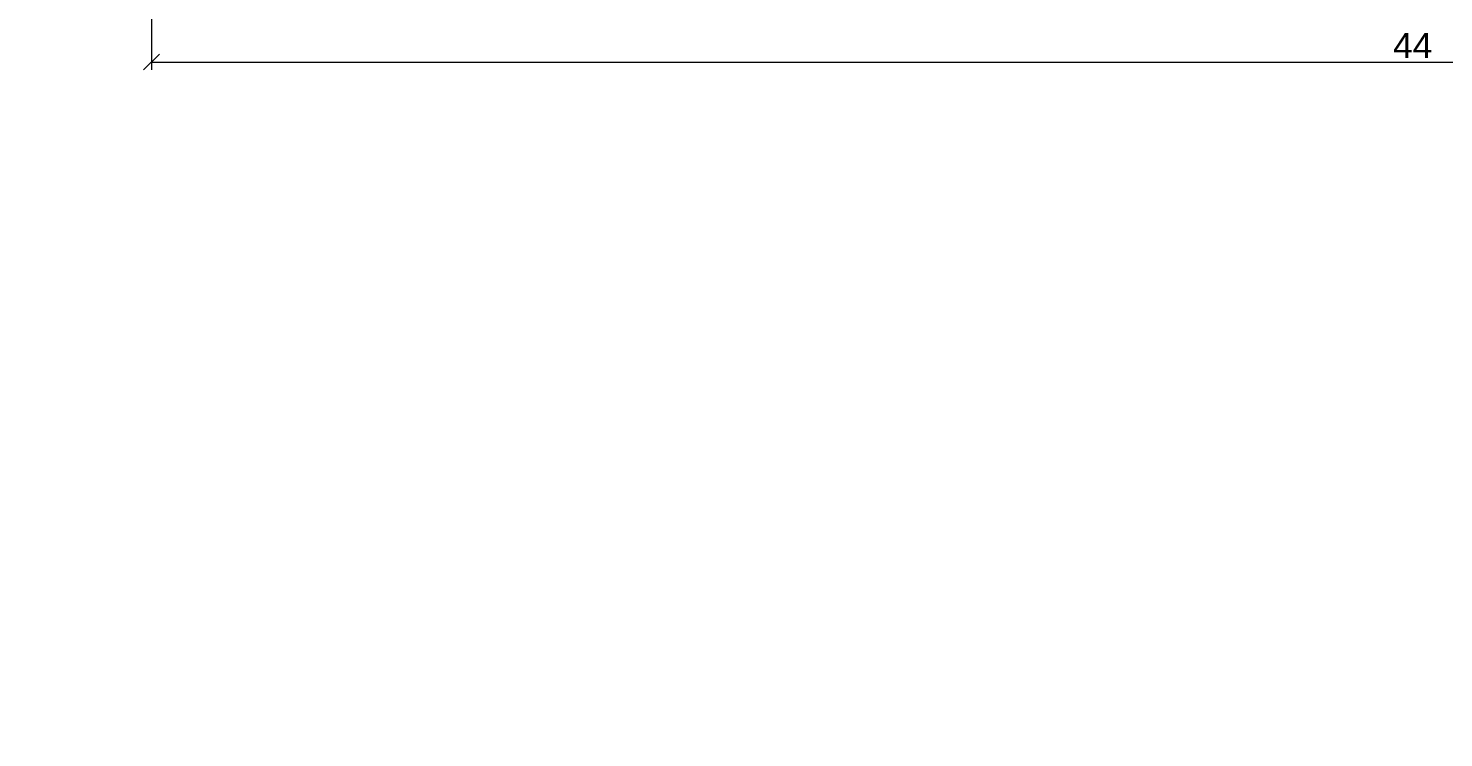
# Model space of a CAD drawing. Header units: millimetres. Extents: x -2123 to 5424, y -1286 to 835.
# Drawn here: x 1653.85 to 1676.28, y 598.93 to 610.18 of the extents above; entities that cross this region are included whole.
import ezdxf

# ---------------------------------------------------------------- set-up
doc = ezdxf.new("R2010")
doc.units = ezdxf.units.MM
doc.layers.get('0').update_dxf_attribs({"lineweight": 15})
doc.layers.add('Дор. Розм.', color=7, linetype='Continuous', lineweight=50)
doc.layers.add('Размер', color=94, linetype='Continuous', lineweight=15)
doc.styles.get("Standard").update_dxf_attribs({"font": 'arial.ttf'})
doc.dimstyles.new('М-100', dxfattribs={"dimscale": 100, "dimtxt": 4, "dimasz": 2.5, "dimexe": 1.25, "dimexo": 3, "dimtad": 1, "dimlfac": 0.001, "dimtxsty": 'Standard', "dimblk": 'OBLIQUE', "dimcen": 2.5, "dimadec": 0, "dimazin": 0, "dimtfac": 1, "dimtmove": 0, "dimatfit": 3, "dimldrblk": 'OBLIQUE', "dimfxl": 1.25, "dimlwd": -1, "dimlwe": -1, "dimarcsym": 0})

# ---------------------------------------------------------------- blocks, each defined once
blk = doc.blocks.new('_Oblique')
at = {"color": 0, "linetype": 'ByBlock', "lineweight": -2}
blk.add_line((-0.5, -0.5), (0.5, 0.5), dxfattribs=at)
blk = doc.blocks.new('*D1032')
at = {"layer": 'Defpoints', "color": 0, "ltscale": 1000, "transparency": 16777216}
for p in [(57590, 13028), (17611, 11710), (57590, 10077)]:
    blk.add_point(p, dxfattribs=at)
at = {"layer": 'Размер', "color": 0, "ltscale": 1000, "transparency": 16777216}
for p, q in [((57590, 12728), (57590, 9952)), ((17611, 11410), (17611, 9952)), ((17611, 10077), (57590, 10077))]:
    blk.add_line(p, q, dxfattribs=at)
at = {"layer": 'Размер', "color": 0, "ltscale": 1000, "transparency": 16777216, "xscale": 250, "yscale": 250, "zscale": 250, "rotation": 180}
blk.add_blockref('_Oblique', (17611, 10077), dxfattribs=at)
at = {"layer": 'Размер', "color": 0, "ltscale": 1000, "transparency": 16777216, "xscale": 250, "yscale": 250, "zscale": 250}
blk.add_blockref('_Oblique', (57590, 10077), dxfattribs=at)
at = {"layer": 'Размер', "color": 0, "ltscale": 1000, "transparency": 16777216, "insert": (37600, 10340), "char_height": 400, "attachment_point": 5}
blk.add_mtext('44', dxfattribs=at)
blk = doc.blocks.new('2')
at = {"layer": 'Размер', "color": 0, "ltscale": 1000}
dim = blk.add_linear_dim(base=(57589.804, 10077.164), p1=(17610.613, 11709.785), p2=(57589.804, 13028.099), text='44', dimstyle='М-100', dxfattribs=at)
dim.commit()
dim.dimension.update_dxf_attribs({"geometry": '*D1032', "text_midpoint": (37600.209, 10077.164), "dimtype": 160})

msp = doc.modelspace()

# ---------------------------------------------------------------- block references
at = {"layer": 'Дор. Розм.', "xscale": 0.001, "yscale": 0.001, "zscale": 0.001}
msp.add_blockref('2', (1638.187, 599.564), dxfattribs=at)

doc.saveas('drawing.dxf')
